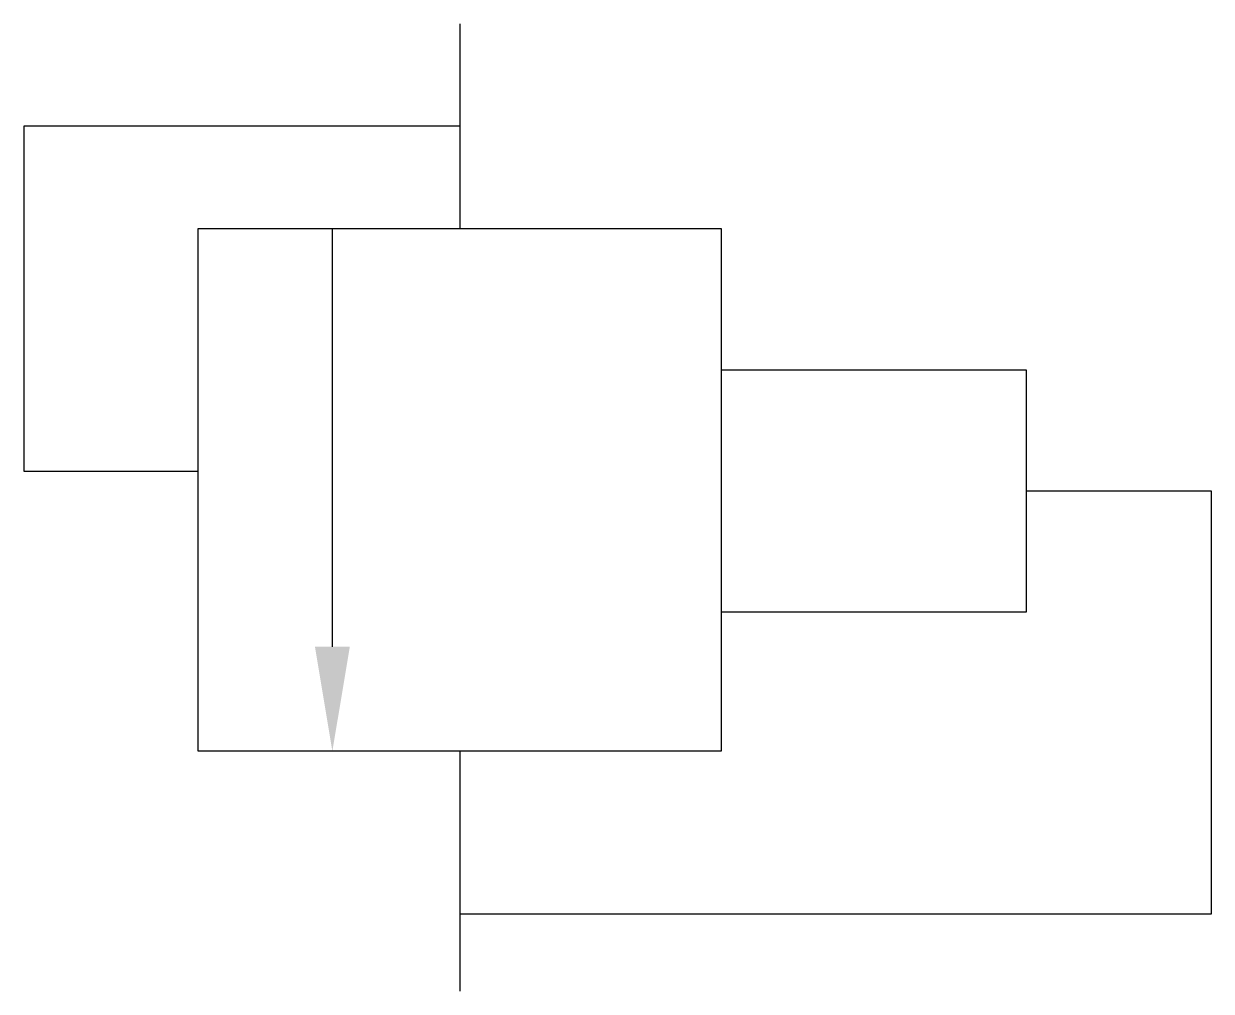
# Model space of a CAD drawing. Extents: x -7.3 to 12.6, y -18.4 to -2.2.
import ezdxf

# ---------------------------------------------------------------- set-up
doc = ezdxf.new("R2010")
doc.units = 0
doc.linetypes.add('DASHED', pattern=[0])
doc.layers.add('2', color=1, linetype='CONTINUOUS')

msp = doc.modelspace()

# ---------------------------------------------------------------- linework, layer by layer
at = {"layer": '2', "color": 0}
for p, q in [((0, -2.169), (0, -5.592)), ((-2.131, -12.59), (-2.131, -5.592)), ((4.374, -7.958), (9.472, -7.958)), ((9.472, -7.958), (9.472, -12.011)), ((9.472, -12.011), (4.374, -12.011))]:
    msp.add_line(p, q, dxfattribs=at)
at = {"layer": '2', "color": 0, "linetype": 'DASHED'}
for p, q in [((0, -3.881), (-7.292, -3.881)), ((-7.292, -3.881), (-7.292, -9.651)), ((-7.292, -9.651), (-4.374, -9.651)), ((9.472, -9.984), (12.567, -9.984)), ((12.567, -9.984), (12.567, -17.064)), ((0, -14.34), (0, -18.354)), ((12.567, -17.064), (0, -17.064))]:
    msp.add_line(p, q, dxfattribs=at)
at = {"layer": '2', "color": 0}
msp.add_lwpolyline([(-4.374, -14.34), (-4.374, -5.592), (4.374, -5.592), (4.374, -14.34)], close=True, dxfattribs=at)
msp.add_solid([(-1.839, -12.59), (-2.422, -12.59), (-2.131, -14.34)], dxfattribs=at)

doc.saveas('drawing.dxf')
